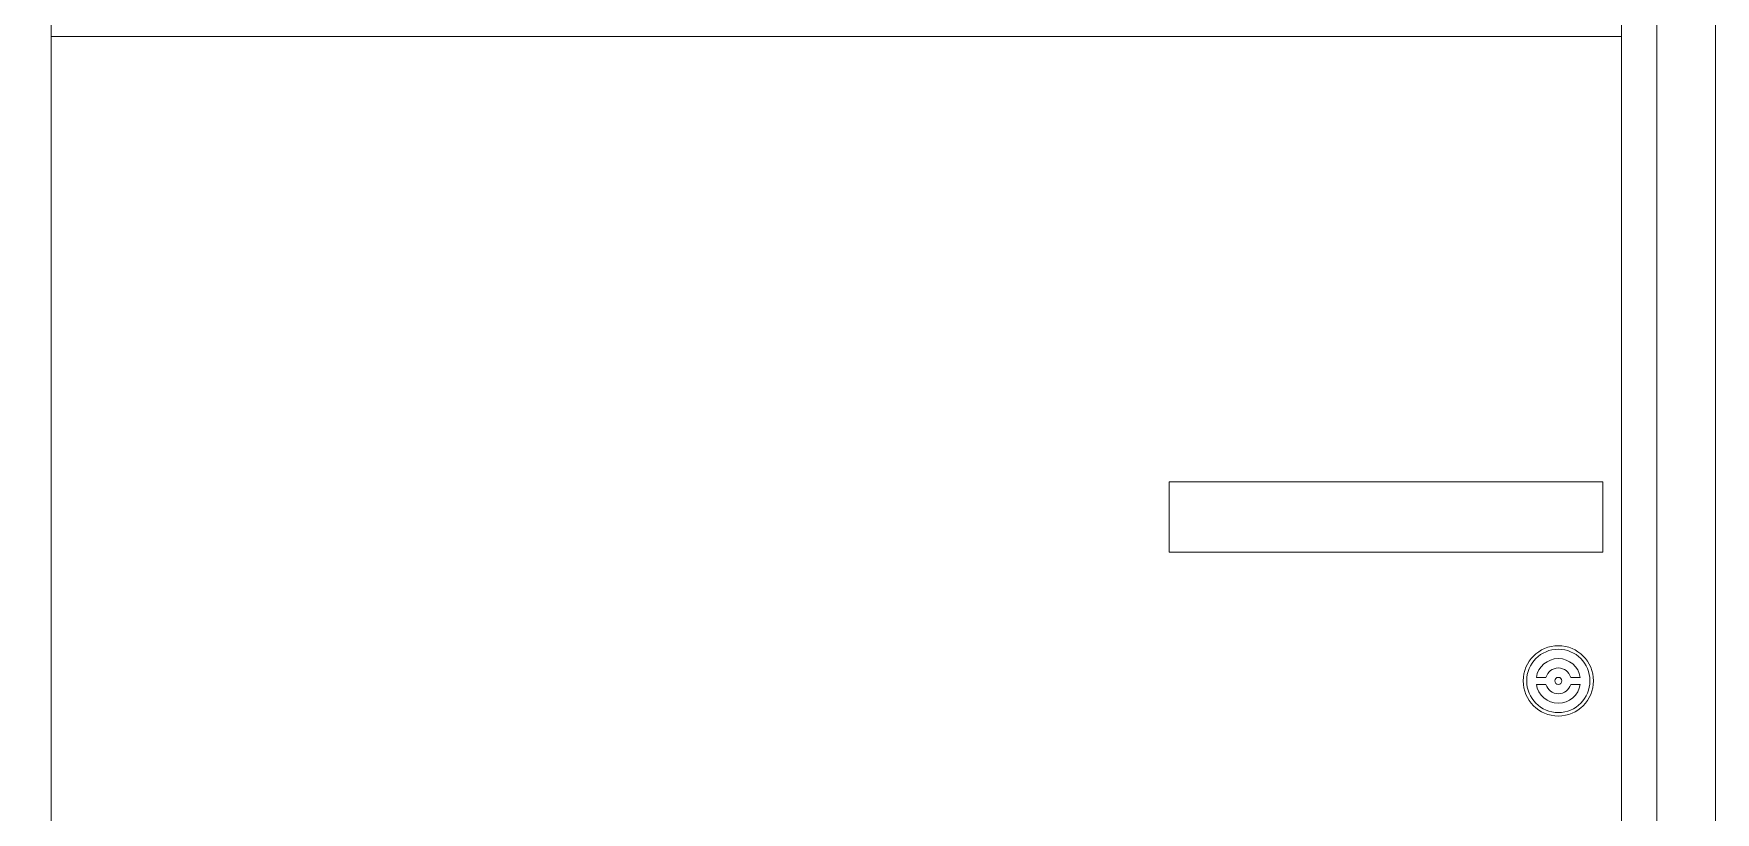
# Model space of a CAD drawing. Header units: millimetres. Extents: x -116965 to 323937, y 291661 to 566926.
# Drawn here: x -29702 to -28985, y 326949 to 327282 of the extents above; entities that cross this region are included whole.
import ezdxf

# ---------------------------------------------------------------- set-up
doc = ezdxf.new("R2010")
doc.units = ezdxf.units.MM
doc.layers.get('0').update_dxf_attribs({"lineweight": 18})
doc.layers.add('hw_Text', color=7, linetype='Continuous', lineweight=13)

# ---------------------------------------------------------------- blocks, each defined once
blk = doc.blocks.new('*U1607')
for points in [[(-5.29, 1.5, -0.755929), (5.29, 1.5), (9.38, 1.5, 0.852803), (-9.38, 1.5)], [(-5.29, -1.5, 0.755929), (5.29, -1.5), (9.38, -1.5, -0.852803), (-9.38, -1.5)]]:
    blk.add_lwpolyline(points, format="xyb", close=True)
at = {"color": 2}
blk.add_circle((0, 0), 15, dxfattribs=at)
at = {"color": 3}
blk.add_circle((0, 0), 13.5, dxfattribs=at)
blk.add_circle((0, 0), 1.5)
blk = doc.blocks.new('*U1570')
blk.add_line((0, 0), (0, 2000))
blk.add_lwpolyline([(0, 0), (670, 0), (670, 2000), (0, 2000)])
blk.add_lwpolyline([(477, 1810), (662, 1810), (662, 1780), (477, 1780)], close=True)
at = {"xscale": -1, "rotation": 180}
blk.add_blockref('*U1607', (643, 1725), dxfattribs=at)
blk = doc.blocks.new('*U1481')
for p, q in [((15, 2100), (15, 100)), ((685, 2100), (685, 100))]:
    blk.add_line(p, q)
for points in [[(0, 0), (700, 0), (700, 2200), (0, 2200)], [(15, 2100), (685, 2100), (685, 2200), (15, 2200)]]:
    blk.add_lwpolyline(points, close=True)

msp = doc.modelspace()

# ---------------------------------------------------------------- block references
at = {"layer": 'hw_Text'}
msp.add_blockref('*U1570', (-29694.81856, 325280.356782), dxfattribs=at)

# ---------------------------------------------------------------- next in the draw order: block references
msp.add_blockref('*U1481', (-29709.81856, 325180.356782))

# ---------------------------------------------------------------- next in the draw order: linework, layer by layer
msp.add_lwpolyline([(-29009.818644, 325180.356782), (-28984.818644, 325180.356782), (-28984.818644, 327380.356782), (-29009.818644, 327380.356782)], close=True)

doc.saveas('drawing.dxf')
